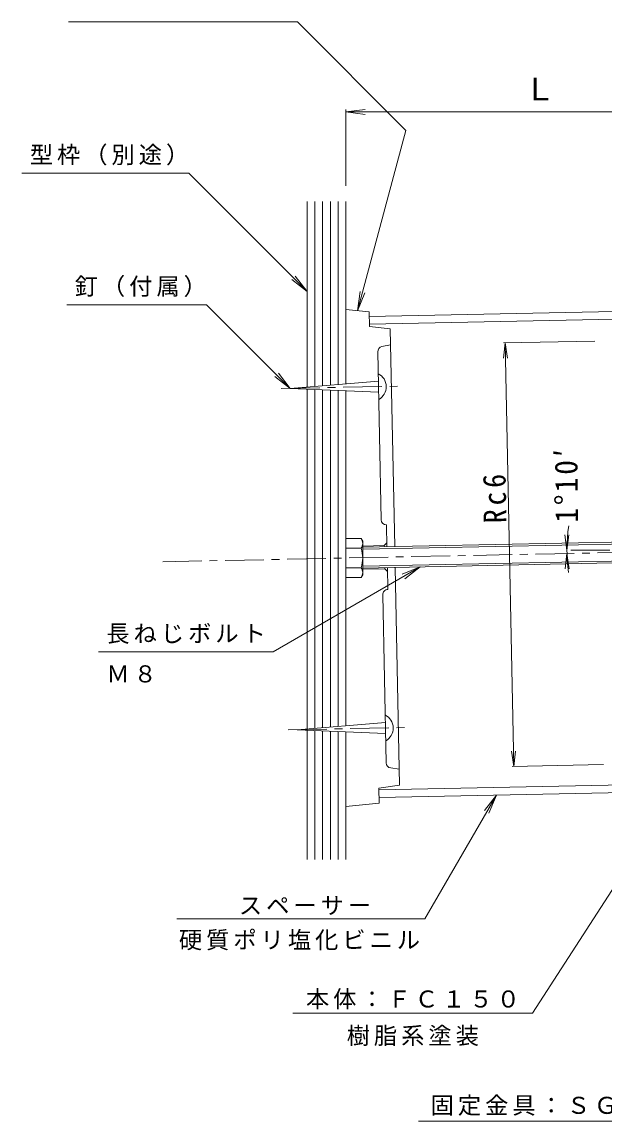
# Model space of a CAD drawing. Units: millimetres, scale not verified. Extents: x -757 to 821, y -582 to 568.
# Drawn here: x -756.7 to -531.7, y -387.7 to 37.2 of the extents above; entities that cross this region are included whole.
import ezdxf
from ezdxf.enums import TextEntityAlignment as Align

# ---------------------------------------------------------------- set-up
doc = ezdxf.new("R2010")
doc.units = ezdxf.units.MM
doc.header["$LTSCALE"] = 3
doc.linetypes.add('CHAIN1', pattern=[8, 5, -1, 1, -1])
for name, color, linetype, lineweight in [('3-0', 4, 'Continuous', 9), ('3-3', 4, 'Continuous', 9), ('3-4', 7, 'Continuous', 9), ('3-5', 7, 'Continuous', 9), ('3-9', 7, 'Continuous', 9), ('3-A', 2, 'Continuous', 9), ('3-B', 3, 'Continuous', 9), ('3-F', 7, 'Continuous', 9)]:
    doc.layers.add(name, color=color, linetype=linetype, lineweight=lineweight)
doc.styles.add('ＭＳ ゴシック', font='')
doc.styles.get('ＭＳ ゴシック').set_extended_font_data('MS Gothic')

msp = doc.modelspace()

# ---------------------------------------------------------------- linework, layer by layer
at = {"layer": '3-0', "linetype": 'CHAIN1'}
for p, q in [((-702.176, -171.462), (-475.189, -166.839)), ((-481.478, -166.967), (-546.492, -166.967))]:
    msp.add_line(p, q, dxfattribs=at)
at = {"layer": '3-3'}
for p, q in [((-622.422, -76.672), (-527.493, -74.739)), ((-622.361, -79.672), (-527.432, -77.739)), ((-618.696, -259.634), (-523.827, -257.702)), ((-618.635, -262.634), (-523.766, -260.702))]:
    msp.add_line(p, q, dxfattribs=at)
at = {"layer": '3-4'}
for p, q in [((-631.478, 2.44), (-624.043, 3.419)), ((-631.478, 3.34), (-631.478, -26.128)), ((-631.478, 2.44), (-481.478, 2.44)), ((-631.478, 2.44), (-624.043, 1.461)), ((-631.478, -89.506), (-631.478, -66.755))]:
    msp.add_line(p, q, dxfattribs=at)
at = {"layer": '3-4', "color": 6}
for p, q in [((-631.478, -74.002), (-622.46, -74.819)), ((-631.478, -74.002), (-631.478, -102.683)), ((-622.46, -74.819), (-622.343, -80.568)), ((-622.343, -80.568), (-614.324, -81.405)), ((-614.324, -81.405), (-612.609, -165.637)), ((-617.525, -88.299), (-614.197, -87.653)), ((-617.822, -155.241), (-619.144, -90.303)), ((-631.478, -105.331), (-631.478, -234.876)), ((-615.781, -157.2), (-615.608, -165.698)), ((-616.618, -165.219), (-624.978, -165.389)), ((-616.435, -174.217), (-624.978, -174.391)), ((-616.445, -173.717), (-616.435, -174.217)), ((-615.415, -175.196), (-616.435, -174.217)), ((-615.445, -173.697), (-615.272, -182.195)), ((-612.446, -173.635), (-610.731, -257.868)), ((-617.231, -184.235), (-615.907, -249.263)), ((-631.478, -237.193), (-631.478, -266.042)), ((-610.858, -251.619), (-614.156, -251.207)), ((-618.709, -259.031), (-610.731, -257.868)), ((-618.709, -259.031), (-618.591, -264.779)), ((-618.591, -264.779), (-631.478, -266.042))]:
    msp.add_line(p, q, dxfattribs=at)
at = {"layer": '3-4', "color": 6, "linetype": 'CHAIN1'}
for p, q in [((-656.53, -104.519), (-611.505, -103.602)), ((-653.842, -236.491), (-608.818, -235.574))]:
    msp.add_line(p, q, dxfattribs=at)
at = {"layer": '3-4', "color": 6}
msp.add_lwpolyline([(-615.639, -164.198), (-616.618, -165.219), (-616.608, -165.719)], dxfattribs=at)
for centre, start, end in [((-617.144, -90.262), 100.97882, 181.16667), ((-615.822, -155.2), 181.16667, 271.16667), ((-615.232, -184.194), 91.16667, 181.16667), ((-613.907, -249.222), 181.16667, 262.86652)]:
    msp.add_arc(centre, 2, start, end, dxfattribs=at)
at = {"layer": '3-5'}
for p, q in [((-626.969, -74.411), (-608.287, -4.689)), ((-692.174, -21.275), (-756.674, -21.275)), ((-646.478, -66.97), (-692.174, -21.275)), ((-646.478, -66.97), (-652.428, -62.405)), ((-646.478, -66.97), (-651.044, -61.02)), ((-626.969, -74.411), (-625.99, -66.975)), ((-626.969, -74.411), (-624.099, -67.481)), ((-652.993, -104.446), (-658.943, -99.881)), ((-652.993, -104.446), (-657.558, -98.496)), ((-602.786, -173.453), (-659.573, -206.239)), ((-602.786, -173.453), (-609.715, -176.323)), ((-602.786, -173.453), (-608.736, -178.018)), ((-659.573, -206.239), (-727.073, -206.239)), ((-573.322, -261.711), (-600.902, -309.48)), ((-573.322, -261.711), (-577.888, -267.661)), ((-573.322, -261.711), (-576.192, -268.64)), ((-696.823, -309.48), (-600.902, -309.48)), ((-651.972, -346.007), (-559.357, -346.007)), ((-603.471, -387.71), (-501.747, -387.71))]:
    msp.add_line(p, q, dxfattribs=at)
for points in [[(-608.287, -4.689), (-650.201, 37.224), (-738.701, 37.224)], [(-652.993, -104.446), (-685.315, -72.124), (-739.315, -72.124)], [(-559.357, -346.007), (-503.651, -259.938), (-506.869, -266.713)]]:
    msp.add_lwpolyline(points, dxfattribs=at)
at = {"layer": '3-9'}
for p, q in [((-646.478, -103.913), (-646.478, -32.128)), ((-643.478, -103.667), (-643.478, -32.128)), ((-640.478, -103.421), (-640.478, -32.128)), ((-637.478, -103.175), (-637.478, -32.128)), ((-634.478, -102.929), (-634.478, -32.128)), ((-631.478, -74.002), (-631.478, -32.128)), ((-646.478, -236.106), (-646.478, -104.714)), ((-643.478, -235.86), (-643.478, -104.838)), ((-640.478, -235.614), (-640.478, -104.961)), ((-637.478, -235.368), (-637.478, -105.084)), ((-634.478, -235.122), (-634.478, -105.208)), ((-646.478, -286.588), (-646.478, -236.576)), ((-643.478, -286.588), (-643.478, -236.7)), ((-640.478, -286.588), (-640.478, -236.823)), ((-637.478, -286.588), (-637.478, -236.946)), ((-634.478, -286.588), (-634.478, -237.07)), ((-631.478, -266.042), (-631.478, -286.588))]:
    msp.add_line(p, q, dxfattribs=at)
at = {"layer": '3-A'}
for p, q in [((-624.978, -165.889), (-477.292, -162.881)), ((-624.978, -166.589), (-476.578, -163.567)), ((-624.978, -173.191), (-476.443, -170.166)), ((-624.978, -173.891), (-477.129, -170.88))]:
    msp.add_line(p, q, dxfattribs=at)
for points in [[(-618.913, -101.652), (-652.989, -104.446), (-618.827, -105.851)], [(-616.225, -233.625), (-650.302, -236.419), (-616.14, -237.824)]]:
    msp.add_lwpolyline(points, dxfattribs=at)
for centre in [(-621.536, -103.806), (-618.849, -235.779)]:
    msp.add_arc(centre, 5.667, 299.23895, 63.09441, dxfattribs=at)
at = {"layer": '3-B', "color": 2}
for p, q in [((-631.478, -177.522), (-631.478, -162.522)), ((-631.478, -162.522), (-625.556, -162.522)), ((-624.978, -163.522), (-625.556, -162.522)), ((-624.978, -176.522), (-624.978, -163.522)), ((-631.478, -166.275), (-625.556, -166.275)), ((-631.478, -173.769), (-625.556, -173.769)), ((-631.478, -177.522), (-625.556, -177.522)), ((-624.978, -176.522), (-625.556, -177.522))]:
    msp.add_line(p, q, dxfattribs=at)
for centre, radius, start, end in [((-629.368, -164.723), 4.402, 4.30109, 30.00002), ((-628.651, -164.296), 3.674, 327.40569, 358.48375), ((-637.428, -170.022), 12.449, 342.48215, 17.51787), ((-628.651, -175.749), 3.674, 1.51627, 32.59433), ((-629.368, -175.321), 4.402, 330, 355.69893)]:
    msp.add_arc(centre, radius, start, end, dxfattribs=at)
at = {"layer": '3-F'}
for p, q in [((-569.905, -86.836), (-570.567, -92.799)), ((-535.262, -86.13), (-570.505, -86.848)), ((-569.905, -86.836), (-566.569, -250.632)), ((-569.905, -86.836), (-569.001, -92.767)), ((-546.03, -166.967), (-546.813, -161.019)), ((-546.03, -166.967), (-545.246, -161.019)), ((-546.016, -168.281), (-546.678, -174.245)), ((-546.016, -168.281), (-545.112, -174.213)), ((-566.569, -250.632), (-567.473, -244.7)), ((-566.569, -250.632), (-565.907, -244.669)), ((-531.926, -249.926), (-567.169, -250.644))]:
    msp.add_line(p, q, dxfattribs=at)
msp.add_arc((-481.479, -166.967), 64.55, 171.62926, 187.68095, dxfattribs=at)

# ---------------------------------------------------------------- texts
at = {"layer": '3-4', "color": 2, "style": 'ＭＳ ゴシック'}
msp.add_text('Ｌ', height=8.798, dxfattribs=at).set_placement((-562.478, 4.24), align=Align.BOTTOM_LEFT)
at = {"layer": '3-5', "char_height": 6.598, "attachment_point": 7, "style": 'ＭＳ ゴシック'}
for s, insert in [('\\T1.17;スペーサー', (-672.828, -308.071)), ('\\T1.17;硬質ポリ塩化ビニル', (-696.041, -321.72)), ('\\T1.17;本体：ＦＣ１５０', (-646.915, -344.548)), ('\\T1.17;樹脂系塗装', (-631.165, -358.726)), ('\\T1.17;固定金具：ＳＧＨＣ', (-598.734, -385.711))]:
    msp.add_mtext(s, dxfattribs=dict(at, insert=insert))
at = {"layer": '3-F', "char_height": 6.598, "attachment_point": 7, "style": 'ＭＳ ゴシック'}
for s, insert in [('\\T1.17;型枠（別途）', (-753.674, -18.275)), ('\\T1.17;釘（付属）', (-736.315, -69.124)), ('\\T1.17;長ねじボルト', (-724.073, -203.239)), ('\\T1.17;Ｍ８', (-724.073, -218.239))]:
    msp.add_mtext(s, dxfattribs=dict(at, insert=insert))
at = {"layer": '3-F', "color": 2, "char_height": 8.798, "attachment_point": 7, "style": 'ＭＳ ゴシック'}
for s, insert, rotation in [('\\T1.19;\\W0.95;1°10′', (-541.612, -156.337), 90.583), ('\\T1.27;\\W0.9;Rc6', (-569.252, -156.493), 91.167)]:
    msp.add_mtext(s, dxfattribs=dict(at, insert=insert, rotation=rotation))

doc.saveas('drawing.dxf')
